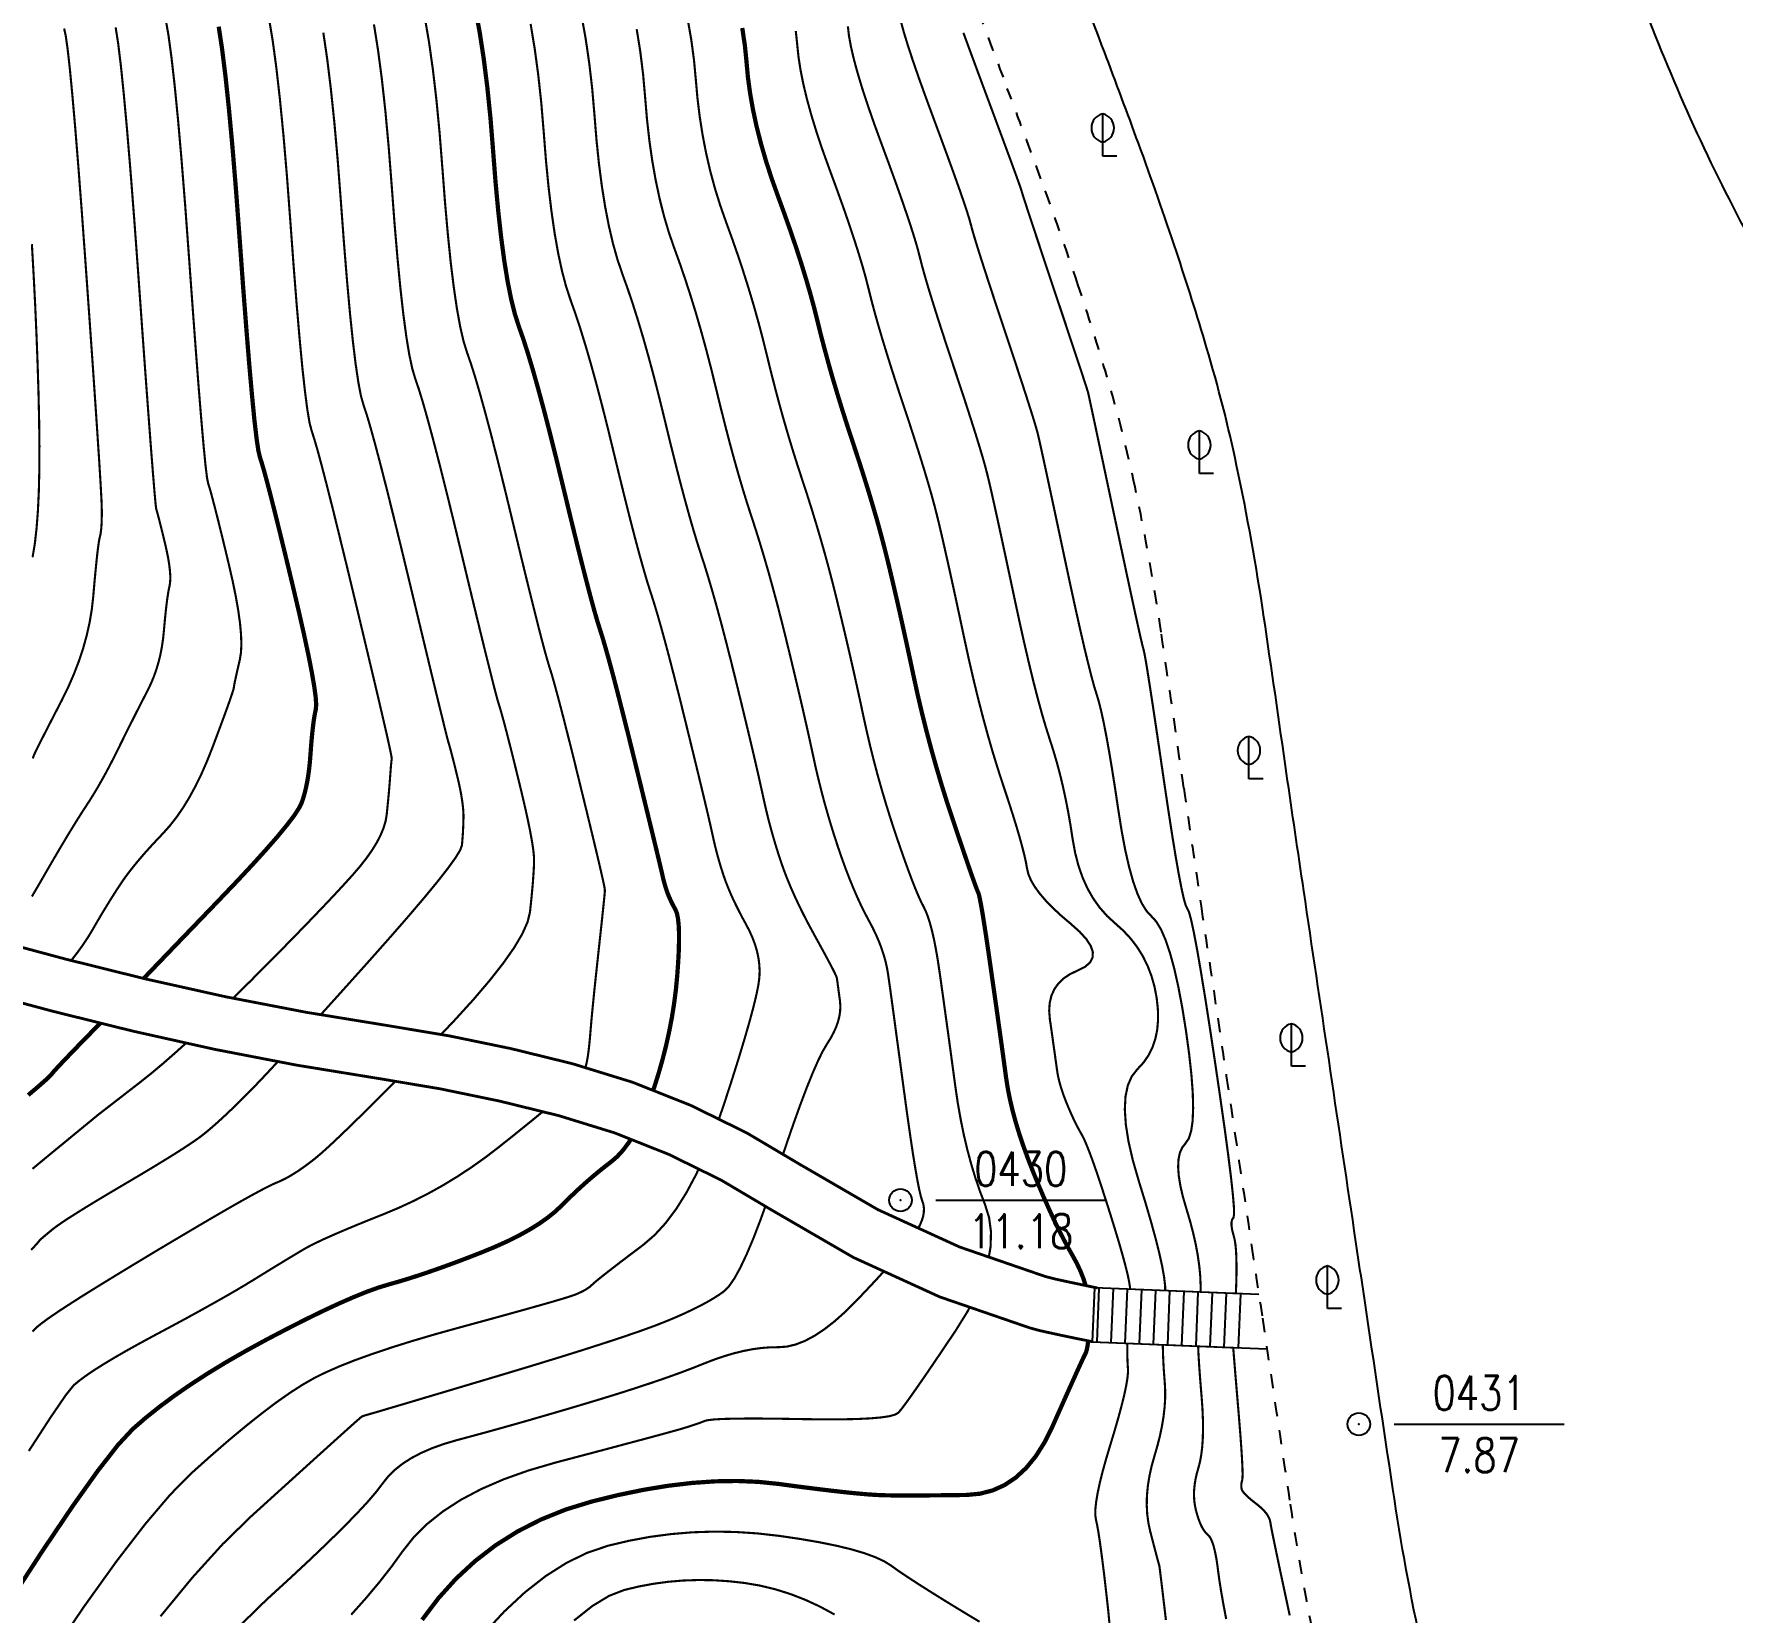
# Model space of a CAD drawing. Extents: x 1059 to 1761, y 608 to 1213.
# Drawn here: x 1291.8 to 1351.8, y 794 to 849.8 of the extents above; entities that cross this region are included whole.
import ezdxf
from ezdxf.enums import TextEntityAlignment as Align

# ---------------------------------------------------------------- set-up
doc = ezdxf.new("R2010")
doc.units = 0
doc.header["$LTSCALE"] = 0.5
doc.header["$PDSIZE"] = 0.2
doc.linetypes.add('X6', pattern=[2, 1, -1])
doc.layers.get('0').update_dxf_attribs({"linetype": 'CONTINUOUS'})
doc.layers.add('ASSIST', color=7, linetype='CONTINUOUS', plot=False)
for name, color, linetype in [('DGX', 2, 'CONTINUOUS'), ('DLSS', 4, 'CONTINUOUS'), ('JMD', 6, 'CONTINUOUS'), ('KZD', 1, 'CONTINUOUS'), ('SXSS', 5, 'CONTINUOUS'), ('ZBTZ', 3, 'CONTINUOUS')]:
    doc.layers.add(name, color=color, linetype=linetype)
doc.styles.add('HZ', font='rs.shx', dxfattribs={"width": 0.8, "bigfont": 'hztxt.shx'})

# ---------------------------------------------------------------- blocks, each defined once
blk = doc.blocks.new('gc143')
for p, q in [((0, 0), (0, 3)), ((1, 0), (0, 0))]:
    blk.add_line(p, q)
for centre, start, end in [((0.225, 2), 102.68038, 257.31962), ((-0.225, 2), 282.68038, 77.31962)]:
    blk.add_arc(centre, 1.025, start, end)
blk = doc.blocks.new('gc117')
blk.add_circle((0, 0), 0.8)
blk.add_point((0, 0))

msp = doc.modelspace()

# ---------------------------------------------------------------- linework, layer by layer
at = {"layer": 'ASSIST', "linetype": 'Continuous', "flags": 128}
msp.add_lwpolyline([(1329.226, 803.58), (1334.392, 803.368), (1334.47, 805.27), (1329.304, 805.481)], close=True, dxfattribs=at)
at = {"layer": 'DGX', "color": 3, "linetype": 'Continuous', "const_width": 0.15}
for points in [[(1307.427, 850.676), (1307.587, 849.81), (1307.73, 848.875), (1307.856, 847.874), (1307.965, 846.804), (1308.057, 845.667), (1308.144, 844.545), (1308.239, 843.52), (1308.342, 842.594), (1308.452, 841.765), (1308.57, 841.034), (1308.696, 840.401), (1308.83, 839.866), (1308.971, 839.428), (1309.122, 839), (1309.285, 838.494), (1309.461, 837.908), (1309.649, 837.244), (1309.85, 836.501), (1310.063, 835.679), (1310.289, 834.778), (1310.527, 833.799), (1310.761, 832.828), (1310.975, 831.953), (1311.169, 831.174), (1311.343, 830.492), (1311.497, 829.905), (1311.63, 829.415), (1311.744, 829.02), (1311.838, 828.722), (1311.93, 828.43), (1312.04, 828.054), (1312.168, 827.596), (1312.314, 827.054), (1312.477, 826.428), (1312.657, 825.719), (1312.856, 824.927), (1313.072, 824.051), (1313.284, 823.187), (1313.469, 822.428), (1313.629, 821.774), (1313.762, 821.226), (1313.869, 820.783), (1313.95, 820.445), (1314.005, 820.213), (1314.034, 820.087), (1314.05, 820.013), (1314.067, 819.94), (1314.086, 819.867), (1314.105, 819.794), (1314.125, 819.721), (1314.147, 819.649), (1314.169, 819.577), (1314.193, 819.506), (1314.219, 819.432), (1314.248, 819.356), (1314.281, 819.277), (1314.319, 819.194), (1314.359, 819.108), (1314.404, 819.019), (1314.452, 818.927), (1314.504, 818.832), (1314.552, 818.71), (1314.588, 818.541), (1314.613, 818.323), (1314.627, 818.056), (1314.628, 817.741), (1314.619, 817.378), (1314.597, 816.966), (1314.564, 816.506), (1314.518, 816.02), (1314.456, 815.534), (1314.378, 815.045), (1314.285, 814.555), (1314.176, 814.063), (1314.052, 813.57), (1313.912, 813.075), (1313.757, 812.579), (1313.719, 812.472)], [(1298.365, 850.022), (1298.484, 849.235), (1298.605, 848.264), (1298.727, 847.11), (1298.851, 845.773), (1298.976, 844.252), (1299.103, 842.549), (1299.226, 840.857), (1299.34, 839.372), (1299.444, 838.095), (1299.539, 837.025), (1299.623, 836.162), (1299.699, 835.506), (1299.764, 835.057), (1299.821, 834.816), (1299.883, 834.626), (1299.969, 834.329), (1300.078, 833.928), (1300.21, 833.42), (1300.365, 832.807), (1300.543, 832.088), (1300.744, 831.263), (1300.968, 830.333), (1301.187, 829.404), (1301.373, 828.582), (1301.526, 827.869), (1301.646, 827.263), (1301.733, 826.765), (1301.788, 826.375), (1301.809, 826.093), (1301.797, 825.918), (1301.769, 825.788), (1301.742, 825.639), (1301.717, 825.471), (1301.693, 825.283), (1301.67, 825.077), (1301.649, 824.851), (1301.628, 824.606), (1301.609, 824.343), (1301.588, 824.076), (1301.562, 823.824), (1301.53, 823.585), (1301.493, 823.36), (1301.45, 823.149), (1301.402, 822.951), (1301.349, 822.768), (1301.29, 822.598), (1301.191, 822.403), (1301.018, 822.142), (1300.769, 821.816), (1300.446, 821.424), (1300.047, 820.967), (1299.574, 820.444), (1299.026, 819.856), (1298.403, 819.203), (1297.784, 818.559), (1297.247, 818.002), (1296.792, 817.529), (1296.42, 817.142), (1296.13, 816.84), (1295.922, 816.624), (1295.797, 816.493), (1295.754, 816.447), (1295.752, 816.444), (1295.75, 816.441), (1295.748, 816.438), (1295.746, 816.435), (1295.744, 816.432), (1295.742, 816.428), (1295.74, 816.424), (1295.737, 816.421), (1295.722, 816.405)], [(1316.862, 849.974), (1316.954, 849.355), (1317.011, 848.785), (1317.062, 848.232), (1317.139, 847.668), (1317.24, 847.093), (1317.366, 846.505), (1317.518, 845.907), (1317.694, 845.296), (1317.895, 844.674), (1318.121, 844.041), (1318.351, 843.411), (1318.566, 842.803), (1318.766, 842.215), (1318.95, 841.647), (1319.118, 841.1), (1319.271, 840.573), (1319.409, 840.066), (1319.53, 839.58), (1319.649, 839.098), (1319.779, 838.602), (1319.918, 838.093), (1320.067, 837.57), (1320.227, 837.034), (1320.396, 836.485), (1320.576, 835.922), (1320.766, 835.345), (1320.955, 834.772), (1321.133, 834.217), (1321.3, 833.683), (1321.455, 833.167), (1321.6, 832.671), (1321.733, 832.195), (1321.854, 831.737), (1321.965, 831.3), (1322.072, 830.858), (1322.182, 830.391), (1322.297, 829.898), (1322.415, 829.38), (1322.536, 828.835), (1322.662, 828.264), (1322.791, 827.668), (1322.923, 827.046), (1323.062, 826.412), (1323.211, 825.781), (1323.368, 825.152), (1323.534, 824.526), (1323.709, 823.902), (1323.893, 823.281), (1324.086, 822.663), (1324.289, 822.047), (1324.484, 821.469), (1324.656, 820.963), (1324.804, 820.529), (1324.929, 820.167), (1325.032, 819.877), (1325.11, 819.659), (1325.166, 819.514), (1325.198, 819.441), (1325.223, 819.367), (1325.256, 819.221), (1325.298, 819.003), (1325.349, 818.712), (1325.407, 818.348), (1325.474, 817.913), (1325.55, 817.404), (1325.634, 816.824), (1325.72, 816.223), (1325.801, 815.653), (1325.877, 815.116), (1325.948, 814.61), (1326.014, 814.137), (1326.075, 813.695), (1326.131, 813.285), (1326.182, 812.906), (1326.24, 812.537), (1326.315, 812.155), (1326.407, 811.76), (1326.517, 811.352), (1326.645, 810.93), (1326.79, 810.496), (1326.953, 810.048), (1327.133, 809.587), (1327.321, 809.132), (1327.504, 808.701), (1327.685, 808.294), (1327.861, 807.912), (1328.034, 807.554), (1328.203, 807.22), (1328.369, 806.91), (1328.53, 806.624), (1328.68, 806.351), (1328.808, 806.078), (1328.916, 805.805), (1328.992, 805.563)], [(1294.18, 814.827), (1294.135, 814.781), (1293.76, 814.398), (1293.432, 814.062), (1293.152, 813.772), (1292.919, 813.53), (1292.734, 813.334), (1292.596, 813.185), (1292.505, 813.083), (1292.462, 813.028), (1292.422, 812.981), (1292.344, 812.903), (1292.225, 812.796), (1292.068, 812.657), (1291.871, 812.488), (1291.634, 812.289)], [(1312.934, 810.742), (1312.852, 810.612), (1312.65, 810.342), (1312.441, 810.115), (1312.225, 809.929), (1312.005, 809.76), (1311.786, 809.584), (1311.567, 809.402), (1311.349, 809.213), (1311.131, 809.017), (1310.914, 808.814), (1310.697, 808.604), (1310.481, 808.388), (1310.248, 808.17), (1309.98, 807.955), (1309.679, 807.743), (1309.343, 807.535), (1308.973, 807.33), (1308.568, 807.128), (1308.13, 806.93), (1307.657, 806.735), (1307.177, 806.548), (1306.717, 806.374), (1306.277, 806.213), (1305.856, 806.065), (1305.455, 805.93), (1305.074, 805.807), (1304.713, 805.698), (1304.371, 805.601), (1304.013, 805.492), (1303.603, 805.345), (1303.141, 805.158), (1302.627, 804.934), (1302.06, 804.67), (1301.442, 804.369), (1300.771, 804.028), (1300.048, 803.65), (1299.319, 803.252), (1298.63, 802.856), (1297.98, 802.46), (1297.37, 802.065), (1296.8, 801.671), (1296.27, 801.278), (1295.779, 800.886), (1295.328, 800.494), (1294.805, 799.931), (1294.098, 799.025), (1293.207, 797.774), (1292.132, 796.18), (1290.873, 794.242)], [(1329.083, 803.608), (1329.08, 803.581), (1329.06, 803.434), (1329.038, 803.315), (1329.013, 803.223), (1328.986, 803.158), (1328.943, 803.074), (1328.871, 802.921), (1328.769, 802.7), (1328.638, 802.412), (1328.477, 802.055), (1328.286, 801.63), (1328.066, 801.137), (1327.817, 800.577), (1327.538, 800.019), (1327.231, 799.534), (1326.895, 799.123), (1326.53, 798.785), (1326.136, 798.52), (1325.714, 798.329), (1325.263, 798.212), (1324.783, 798.167), (1324.305, 798.161), (1323.859, 798.155), (1323.446, 798.152), (1323.066, 798.15), (1322.718, 798.149), (1322.403, 798.15), (1322.12, 798.152), (1321.871, 798.156), (1321.608, 798.167), (1321.287, 798.188), (1320.908, 798.222), (1320.47, 798.266), (1319.975, 798.322), (1319.421, 798.389), (1318.809, 798.467), (1318.139, 798.557), (1317.425, 798.63), (1316.678, 798.661), (1315.901, 798.648), (1315.093, 798.592), (1314.253, 798.493), (1313.382, 798.35), (1312.479, 798.164), (1311.546, 797.935), (1310.621, 797.651), (1309.747, 797.298), (1308.923, 796.878), (1308.148, 796.39), (1307.424, 795.833), (1306.749, 795.209), (1306.125, 794.517), (1305.55, 793.757)]]:
    msp.add_lwpolyline(points, dxfattribs=at)
at = {"layer": 'DGX', "linetype": 'Continuous', "const_width": 0.075}
for points in [[(1296.486, 850.311), (1296.588, 849.732), (1296.695, 848.947), (1296.808, 847.955), (1296.926, 846.757), (1297.049, 845.353), (1297.178, 843.742), (1297.312, 841.925), (1297.443, 840.119), (1297.56, 838.543), (1297.664, 837.195), (1297.756, 836.077), (1297.834, 835.187), (1297.899, 834.527), (1297.951, 834.096), (1297.991, 833.894), (1298.03, 833.773), (1298.085, 833.584), (1298.154, 833.329), (1298.238, 833.006), (1298.337, 832.617), (1298.45, 832.16), (1298.578, 831.636), (1298.72, 831.044), (1298.857, 830.445), (1298.969, 829.896), (1299.056, 829.399), (1299.118, 828.952), (1299.154, 828.556), (1299.166, 828.211), (1299.152, 827.917), (1299.113, 827.674), (1299.065, 827.468), (1299.023, 827.285), (1298.987, 827.125), (1298.957, 826.988), (1298.933, 826.875), (1298.916, 826.785), (1298.904, 826.718), (1298.899, 826.674), (1298.885, 826.612), (1298.848, 826.493), (1298.788, 826.315), (1298.705, 826.079), (1298.599, 825.785), (1298.469, 825.433), (1298.316, 825.022), (1298.141, 824.554), (1297.949, 824.071), (1297.75, 823.618), (1297.543, 823.195), (1297.329, 822.802), (1297.107, 822.438), (1296.877, 822.105), (1296.639, 821.801), (1296.394, 821.527), (1296.153, 821.273), (1295.928, 821.03), (1295.719, 820.796), (1295.527, 820.572), (1295.351, 820.358), (1295.191, 820.154), (1295.047, 819.96), (1294.92, 819.776), (1294.799, 819.593), (1294.676, 819.402), (1294.551, 819.204), (1294.423, 818.997), (1294.292, 818.783), (1294.16, 818.561), (1294.024, 818.33), (1293.887, 818.092), (1293.738, 817.847), (1293.569, 817.593), (1293.38, 817.332), (1293.172, 817.063), (1293.153, 817.041)], [(1300.142, 850.313), (1300.273, 849.523), (1300.401, 848.573), (1300.527, 847.463), (1300.652, 846.193), (1300.774, 844.763), (1300.894, 843.172), (1301.01, 841.594), (1301.12, 840.202), (1301.224, 838.995), (1301.321, 837.973), (1301.413, 837.136), (1301.498, 836.485), (1301.577, 836.019), (1301.651, 835.739), (1301.736, 835.479), (1301.854, 835.075), (1302.002, 834.526), (1302.182, 833.834), (1302.394, 832.997), (1302.636, 832.016), (1302.911, 830.891), (1303.216, 829.621), (1303.517, 828.362), (1303.777, 827.268), (1303.997, 826.339), (1304.175, 825.574), (1304.313, 824.974), (1304.409, 824.539), (1304.465, 824.268), (1304.48, 824.162), (1304.474, 824.133), (1304.468, 824.09), (1304.462, 824.036), (1304.455, 823.968), (1304.448, 823.888), (1304.441, 823.795), (1304.433, 823.69), (1304.424, 823.572), (1304.415, 823.442), (1304.404, 823.299), (1304.391, 823.144), (1304.377, 822.978), (1304.36, 822.799), (1304.342, 822.607), (1304.322, 822.404), (1304.3, 822.189), (1304.261, 821.962), (1304.19, 821.723), (1304.087, 821.474), (1303.953, 821.213), (1303.786, 820.942), (1303.588, 820.659), (1303.357, 820.365), (1303.095, 820.06), (1302.795, 819.73), (1302.454, 819.361), (1302.07, 818.955), (1301.644, 818.51), (1301.175, 818.026), (1300.665, 817.504), (1300.112, 816.944), (1299.517, 816.346), (1298.917, 815.749), (1298.873, 815.706)], [(1303.85, 850.1), (1303.994, 849.191), (1304.129, 848.169), (1304.254, 847.033), (1304.369, 845.783), (1304.476, 844.419), (1304.577, 843.069), (1304.68, 841.861), (1304.783, 840.794), (1304.887, 839.869), (1304.992, 839.085), (1305.097, 838.443), (1305.204, 837.942), (1305.311, 837.583), (1305.43, 837.236), (1305.573, 836.77), (1305.739, 836.186), (1305.929, 835.483), (1306.143, 834.661), (1306.38, 833.721), (1306.641, 832.663), (1306.925, 831.486), (1307.205, 830.32), (1307.453, 829.293), (1307.669, 828.407), (1307.853, 827.66), (1308.005, 827.053), (1308.124, 826.587), (1308.211, 826.26), (1308.267, 826.072), (1308.312, 825.928), (1308.369, 825.728), (1308.439, 825.474), (1308.521, 825.164), (1308.615, 824.799), (1308.721, 824.38), (1308.839, 823.905), (1308.969, 823.376), (1309.097, 822.845), (1309.208, 822.365), (1309.301, 821.937), (1309.377, 821.561), (1309.435, 821.236), (1309.477, 820.962), (1309.5, 820.741), (1309.507, 820.57), (1309.503, 820.415), (1309.495, 820.239), (1309.482, 820.043), (1309.466, 819.825), (1309.446, 819.586), (1309.422, 819.326), (1309.393, 819.045), (1309.361, 818.744), (1309.276, 818.398), (1309.092, 817.984), (1308.808, 817.502), (1308.423, 816.953), (1307.939, 816.337), (1307.355, 815.652), (1306.67, 814.9), (1306.223, 814.433)], [(1305.639, 850.388), (1305.791, 849.501), (1305.93, 848.522), (1306.055, 847.453), (1306.167, 846.294), (1306.266, 845.043), (1306.361, 843.807), (1306.46, 842.691), (1306.562, 841.694), (1306.67, 840.817), (1306.781, 840.06), (1306.897, 839.422), (1307.017, 838.904), (1307.141, 838.506), (1307.276, 838.118), (1307.429, 837.632), (1307.6, 837.047), (1307.789, 836.363), (1307.997, 835.581), (1308.222, 834.7), (1308.465, 833.721), (1308.726, 832.642), (1308.983, 831.574), (1309.214, 830.623), (1309.419, 829.791), (1309.598, 829.076), (1309.751, 828.479), (1309.877, 828.001), (1309.978, 827.64), (1310.052, 827.397), (1310.123, 827.17), (1310.213, 826.857), (1310.322, 826.458), (1310.451, 825.972), (1310.598, 825.401), (1310.764, 824.743), (1310.95, 823.999), (1311.154, 823.168), (1311.355, 822.347), (1311.529, 821.631), (1311.676, 821.019), (1311.796, 820.511), (1311.889, 820.109), (1311.956, 819.81), (1311.996, 819.617), (1312.008, 819.528), (1312.005, 819.462), (1311.994, 819.339), (1311.976, 819.159), (1311.952, 818.921), (1311.921, 818.627), (1311.884, 818.274), (1311.839, 817.865), (1311.788, 817.398), (1311.736, 816.919), (1311.688, 816.473), (1311.644, 816.06), (1311.606, 815.681), (1311.571, 815.335), (1311.542, 815.022), (1311.517, 814.742), (1311.496, 814.496), (1311.477, 814.275), (1311.458, 814.074), (1311.437, 813.892), (1311.416, 813.729), (1311.393, 813.585), (1311.37, 813.46), (1311.346, 813.354), (1311.322, 813.271)], [(1309.384, 850.119), (1309.531, 849.228), (1309.657, 848.294), (1309.763, 847.314), (1309.848, 846.29), (1309.928, 845.282), (1310.019, 844.35), (1310.122, 843.493), (1310.235, 842.713), (1310.36, 842.009), (1310.496, 841.38), (1310.643, 840.827), (1310.801, 840.351), (1310.968, 839.883), (1311.141, 839.356), (1311.322, 838.769), (1311.51, 838.124), (1311.704, 837.421), (1311.905, 836.658), (1312.113, 835.836), (1312.327, 834.955), (1312.539, 834.082), (1312.736, 833.283), (1312.919, 832.558), (1313.088, 831.907), (1313.243, 831.331), (1313.384, 830.829), (1313.51, 830.4), (1313.623, 830.046), (1313.735, 829.698), (1313.859, 829.287), (1313.994, 828.813), (1314.142, 828.276), (1314.301, 827.677), (1314.472, 827.014), (1314.656, 826.289), (1314.85, 825.501), (1315.041, 824.721), (1315.212, 824.02), (1315.362, 823.399), (1315.493, 822.856), (1315.603, 822.393), (1315.693, 822.009), (1315.762, 821.704), (1315.812, 821.479), (1315.853, 821.293), (1315.896, 821.108), (1315.942, 820.924), (1315.991, 820.74), (1316.042, 820.557), (1316.096, 820.375), (1316.153, 820.194), (1316.212, 820.014), (1316.277, 819.83), (1316.352, 819.638), (1316.436, 819.437), (1316.529, 819.229), (1316.632, 819.013), (1316.744, 818.789), (1316.865, 818.556), (1316.996, 818.316), (1317.122, 818.073), (1317.229, 817.832), (1317.317, 817.595), (1317.385, 817.36), (1317.434, 817.128), (1317.464, 816.899), (1317.475, 816.672), (1317.467, 816.448), (1317.432, 816.183), (1317.361, 815.83), (1317.255, 815.391), (1317.113, 814.864), (1316.936, 814.251), (1316.724, 813.551), (1316.476, 812.764), (1316.192, 811.891), (1316.041, 811.459)], [(1311.18, 850.428), (1311.332, 849.581), (1311.458, 848.714), (1311.561, 847.825), (1311.639, 846.914), (1311.712, 846.02), (1311.799, 845.179), (1311.901, 844.393), (1312.018, 843.661), (1312.149, 842.983), (1312.295, 842.359), (1312.456, 841.789), (1312.631, 841.273), (1312.814, 840.765), (1312.998, 840.217), (1313.183, 839.631), (1313.37, 839.005), (1313.557, 838.34), (1313.747, 837.636), (1313.937, 836.893), (1314.128, 836.111), (1314.316, 835.336), (1314.496, 834.613), (1314.668, 833.942), (1314.833, 833.323), (1314.989, 832.757), (1315.137, 832.243), (1315.277, 831.781), (1315.409, 831.371), (1315.54, 830.966), (1315.677, 830.52), (1315.821, 830.03), (1315.97, 829.499), (1316.126, 828.925), (1316.287, 828.309), (1316.455, 827.651), (1316.629, 826.951), (1316.799, 826.255), (1316.954, 825.613), (1317.096, 825.024), (1317.223, 824.487), (1317.336, 824.004), (1317.435, 823.573), (1317.519, 823.195), (1317.59, 822.87), (1317.655, 822.573), (1317.725, 822.276), (1317.798, 821.981), (1317.876, 821.687), (1317.959, 821.394), (1318.045, 821.102), (1318.136, 820.811), (1318.231, 820.522), (1318.334, 820.23), (1318.45, 819.929), (1318.578, 819.62), (1318.718, 819.303), (1318.871, 818.978), (1319.036, 818.644), (1319.214, 818.303), (1319.403, 817.954), (1319.587, 817.62), (1319.747, 817.327), (1319.883, 817.075), (1319.995, 816.863), (1320.084, 816.692), (1320.148, 816.561), (1320.188, 816.47), (1320.204, 816.42), (1320.21, 816.382), (1320.217, 816.325), (1320.228, 816.251), (1320.24, 816.158), (1320.255, 816.048), (1320.272, 815.92), (1320.292, 815.774), (1320.314, 815.61), (1320.327, 815.435), (1320.32, 815.256), (1320.293, 815.072), (1320.246, 814.885), (1320.179, 814.694), (1320.092, 814.499), (1319.985, 814.3), (1319.858, 814.097), (1319.71, 813.846), (1319.541, 813.505), (1319.352, 813.074), (1319.141, 812.553), (1318.91, 811.941), (1318.658, 811.239), (1318.385, 810.447), (1318.307, 810.214)], [(1314.933, 850.287), (1315.061, 849.554), (1315.156, 848.845), (1315.22, 848.161), (1315.279, 847.495), (1315.359, 846.839), (1315.461, 846.193), (1315.584, 845.557), (1315.728, 844.932), (1315.894, 844.317), (1316.082, 843.712), (1316.291, 843.118), (1316.505, 842.529), (1316.71, 841.941), (1316.905, 841.353), (1317.09, 840.766), (1317.265, 840.18), (1317.43, 839.594), (1317.585, 839.009), (1317.73, 838.424), (1317.872, 837.844), (1318.018, 837.272), (1318.168, 836.709), (1318.322, 836.155), (1318.481, 835.608), (1318.643, 835.071), (1318.81, 834.541), (1318.98, 834.02), (1319.15, 833.503), (1319.314, 832.985), (1319.473, 832.465), (1319.627, 831.945), (1319.775, 831.423), (1319.918, 830.9), (1320.055, 830.375), (1320.186, 829.85), (1320.314, 829.324), (1320.44, 828.799), (1320.563, 828.274), (1320.684, 827.749), (1320.803, 827.225), (1320.919, 826.701), (1321.034, 826.177), (1321.145, 825.654), (1321.26, 825.132), (1321.382, 824.612), (1321.511, 824.095), (1321.648, 823.579), (1321.792, 823.066), (1321.944, 822.555), (1322.103, 822.046), (1322.269, 821.539), (1322.434, 821.056), (1322.587, 820.618), (1322.729, 820.226), (1322.859, 819.879), (1322.978, 819.577), (1323.086, 819.321), (1323.182, 819.11), (1323.267, 818.945), (1323.344, 818.785), (1323.42, 818.59), (1323.493, 818.36), (1323.564, 818.096), (1323.633, 817.796), (1323.699, 817.462), (1323.763, 817.093), (1323.824, 816.689), (1323.886, 816.257), (1323.95, 815.803), (1324.016, 815.327), (1324.085, 814.829), (1324.157, 814.309), (1324.231, 813.767), (1324.307, 813.204), (1324.386, 812.618), (1324.472, 812.031), (1324.572, 811.461), (1324.684, 810.91), (1324.809, 810.377), (1324.947, 809.861), (1325.098, 809.364), (1325.262, 808.885), (1325.438, 808.424), (1325.582, 807.959), (1325.648, 807.468), (1325.637, 806.952), (1325.568, 806.534)], [(1322.478, 850.157), (1322.579, 849.792), (1322.715, 849.35), (1322.886, 848.83), (1323.092, 848.233), (1323.334, 847.559), (1323.611, 846.808), (1323.889, 846.058), (1324.135, 845.388), (1324.349, 844.798), (1324.53, 844.289), (1324.679, 843.859), (1324.796, 843.509), (1324.881, 843.239), (1324.933, 843.05), (1324.983, 842.86), (1325.061, 842.592), (1325.167, 842.244), (1325.302, 841.817), (1325.465, 841.312), (1325.656, 840.727), (1325.875, 840.062), (1326.122, 839.319), (1326.37, 838.577), (1326.589, 837.915), (1326.779, 837.335), (1326.94, 836.836), (1327.073, 836.417), (1327.178, 836.08), (1327.254, 835.824), (1327.301, 835.648), (1327.345, 835.461), (1327.41, 835.17), (1327.497, 834.773), (1327.606, 834.272), (1327.736, 833.666), (1327.888, 832.956), (1328.062, 832.141), (1328.257, 831.221), (1328.455, 830.296), (1328.636, 829.464), (1328.801, 828.726), (1328.95, 828.081), (1329.083, 827.53), (1329.199, 827.073), (1329.298, 826.709), (1329.382, 826.439), (1329.46, 826.179), (1329.542, 825.849), (1329.63, 825.447), (1329.723, 824.973), (1329.821, 824.428), (1329.924, 823.812), (1330.033, 823.125), (1330.146, 822.366), (1330.266, 821.611), (1330.393, 820.939), (1330.528, 820.347), (1330.67, 819.836), (1330.82, 819.407), (1330.977, 819.059), (1331.143, 818.792), (1331.315, 818.607), (1331.489, 818.417), (1331.657, 818.137), (1331.818, 817.766), (1331.974, 817.305), (1332.124, 816.754), (1332.268, 816.112), (1332.406, 815.38), (1332.538, 814.558), (1332.65, 813.737), (1332.73, 813.008), (1332.777, 812.372), (1332.791, 811.829), (1332.773, 811.378), (1332.721, 811.02), (1332.637, 810.755), (1332.52, 810.582), (1332.404, 810.435), (1332.322, 810.248), (1332.274, 810.021), (1332.261, 809.753), (1332.282, 809.446), (1332.337, 809.098), (1332.426, 808.71), (1332.55, 808.282), (1332.681, 807.842), (1332.792, 807.418), (1332.884, 807.011), (1332.956, 806.621), (1333.009, 806.247), (1333.042, 805.89), (1333.056, 805.55), (1333.052, 805.328)], [(1294.724, 849.995), (1294.811, 849.442), (1294.907, 848.659), (1295.011, 847.646), (1295.125, 846.404), (1295.248, 844.933), (1295.38, 843.232), (1295.522, 841.301), (1295.659, 839.382), (1295.78, 837.713), (1295.885, 836.295), (1295.973, 835.128), (1296.045, 834.213), (1296.1, 833.548), (1296.138, 833.134), (1296.161, 832.971), (1296.178, 832.92), (1296.201, 832.839), (1296.23, 832.73), (1296.266, 832.593), (1296.308, 832.426), (1296.356, 832.232), (1296.411, 832.008), (1296.472, 831.756), (1296.53, 831.499), (1296.577, 831.263), (1296.613, 831.046), (1296.638, 830.849), (1296.652, 830.673), (1296.655, 830.516), (1296.646, 830.379), (1296.627, 830.263), (1296.601, 830.145), (1296.576, 830.003), (1296.551, 829.838), (1296.526, 829.65), (1296.502, 829.439), (1296.477, 829.205), (1296.452, 828.947), (1296.427, 828.666), (1296.397, 828.377), (1296.354, 828.096), (1296.3, 827.823), (1296.234, 827.557), (1296.156, 827.299), (1296.066, 827.049), (1295.964, 826.806), (1295.85, 826.571), (1295.729, 826.336), (1295.605, 826.093), (1295.477, 825.843), (1295.347, 825.585), (1295.213, 825.319), (1295.076, 825.045), (1294.936, 824.763), (1294.794, 824.474), (1294.65, 824.186), (1294.507, 823.91), (1294.366, 823.645), (1294.225, 823.392), (1294.087, 823.15), (1293.949, 822.919), (1293.812, 822.7), (1293.677, 822.492), (1293.534, 822.273), (1293.373, 822.019), (1293.194, 821.73), (1292.997, 821.407), (1292.783, 821.048), (1292.552, 820.655), (1292.303, 820.227), (1292.036, 819.764), (1291.765, 819.301)], [(1292.904, 849.954), (1292.962, 849.694), (1293.03, 849.209), (1293.109, 848.501), (1293.198, 847.569), (1293.299, 846.414), (1293.41, 845.034), (1293.532, 843.432), (1293.665, 841.605), (1293.795, 839.776), (1293.908, 838.165), (1294.004, 836.771), (1294.083, 835.595), (1294.146, 834.637), (1294.191, 833.897), (1294.22, 833.375), (1294.233, 833.071), (1294.235, 832.883), (1294.234, 832.71), (1294.231, 832.554), (1294.224, 832.412), (1294.214, 832.286), (1294.201, 832.176), (1294.186, 832.081), (1294.167, 832.001), (1294.145, 831.906), (1294.122, 831.762), (1294.096, 831.571), (1294.068, 831.332), (1294.038, 831.045), (1294.005, 830.711), (1293.97, 830.329), (1293.933, 829.899), (1293.882, 829.444), (1293.806, 828.988), (1293.704, 828.53), (1293.577, 828.071), (1293.424, 827.61), (1293.246, 827.148), (1293.043, 826.683), (1292.814, 826.218), (1292.587, 825.779), (1292.39, 825.396), (1292.222, 825.068), (1292.083, 824.795), (1291.974, 824.578), (1291.894, 824.416), (1291.844, 824.309), (1291.823, 824.257), (1291.816, 824.235), (1291.81, 824.214), (1291.804, 824.195), (1291.797, 824.177)], [(1302.061, 849.811), (1302.198, 848.882), (1302.328, 847.816), (1302.453, 846.613), (1302.572, 845.273), (1302.685, 843.796), (1302.794, 842.332), (1302.9, 841.031), (1303.003, 839.894), (1303.104, 838.921), (1303.202, 838.111), (1303.298, 837.464), (1303.39, 836.981), (1303.481, 836.661), (1303.584, 836.354), (1303.716, 835.908), (1303.878, 835.324), (1304.069, 834.602), (1304.289, 833.742), (1304.538, 832.743), (1304.817, 831.605), (1305.125, 830.33), (1305.428, 829.066), (1305.693, 827.963), (1305.919, 827.023), (1306.108, 826.244), (1306.259, 825.628), (1306.371, 825.173), (1306.445, 824.879), (1306.481, 824.748), (1306.501, 824.685), (1306.525, 824.599), (1306.555, 824.489), (1306.591, 824.355), (1306.631, 824.198), (1306.677, 824.017), (1306.728, 823.812), (1306.784, 823.583), (1306.84, 823.35), (1306.887, 823.13), (1306.927, 822.924), (1306.959, 822.731), (1306.984, 822.552), (1307.001, 822.387), (1307.011, 822.236), (1307.013, 822.098), (1307.01, 821.969), (1307.006, 821.84), (1307.001, 821.713), (1306.995, 821.588), (1306.987, 821.465), (1306.978, 821.342), (1306.968, 821.222), (1306.956, 821.103), (1306.894, 820.935), (1306.73, 820.668), (1306.465, 820.3), (1306.1, 819.833), (1305.633, 819.267), (1305.066, 818.601), (1304.397, 817.835), (1303.628, 816.969), (1302.844, 816.096), (1302.131, 815.305), (1301.966, 815.123)], [(1313.132, 849.934), (1313.26, 849.134), (1313.359, 848.335), (1313.429, 847.538), (1313.495, 846.757), (1313.579, 846.009), (1313.681, 845.293), (1313.801, 844.609), (1313.939, 843.958), (1314.095, 843.338), (1314.269, 842.751), (1314.461, 842.196), (1314.66, 841.647), (1314.854, 841.079), (1315.044, 840.492), (1315.23, 839.886), (1315.411, 839.26), (1315.588, 838.615), (1315.761, 837.951), (1315.929, 837.268), (1316.094, 836.59), (1316.257, 835.943), (1316.418, 835.325), (1316.577, 834.739), (1316.735, 834.182), (1316.89, 833.657), (1317.043, 833.161), (1317.195, 832.696), (1317.345, 832.235), (1317.496, 831.752), (1317.647, 831.248), (1317.799, 830.722), (1317.95, 830.174), (1318.103, 829.605), (1318.255, 829.013), (1318.408, 828.4), (1318.557, 827.79), (1318.697, 827.206), (1318.829, 826.649), (1318.954, 826.118), (1319.069, 825.614), (1319.177, 825.137), (1319.276, 824.686), (1319.368, 824.262), (1319.457, 823.852), (1319.553, 823.444), (1319.655, 823.038), (1319.762, 822.633), (1319.876, 822.23), (1319.995, 821.828), (1320.119, 821.429), (1320.25, 821.031), (1320.384, 820.643), (1320.518, 820.273), (1320.653, 819.923), (1320.789, 819.591), (1320.925, 819.277), (1321.061, 818.983), (1321.198, 818.707), (1321.335, 818.449), (1321.466, 818.203), (1321.584, 817.959), (1321.688, 817.718), (1321.78, 817.479), (1321.858, 817.244), (1321.923, 817.011), (1321.975, 816.782), (1322.014, 816.555), (1322.051, 816.292), (1322.099, 815.953), (1322.156, 815.538), (1322.223, 815.048), (1322.299, 814.482), (1322.386, 813.84), (1322.483, 813.123), (1322.59, 812.33), (1322.697, 811.544), (1322.797, 810.847), (1322.888, 810.24), (1322.972, 809.721), (1323.047, 809.292), (1323.115, 808.952), (1323.174, 808.701), (1323.225, 808.539), (1323.263, 808.418), (1323.28, 808.291), (1323.277, 808.157), (1323.254, 808.017), (1323.21, 807.87), (1323.147, 807.716), (1323.064, 807.557)], [(1318.752, 849.866), (1318.802, 849.408), (1318.846, 848.97), (1318.919, 848.498), (1319.02, 847.992), (1319.149, 847.453), (1319.307, 846.881), (1319.493, 846.275), (1319.708, 845.636), (1319.951, 844.963), (1320.197, 844.294), (1320.423, 843.665), (1320.627, 843.076), (1320.81, 842.527), (1320.972, 842.019), (1321.113, 841.551), (1321.233, 841.124), (1321.331, 840.737), (1321.427, 840.352), (1321.539, 839.932), (1321.668, 839.477), (1321.812, 838.986), (1321.973, 838.46), (1322.149, 837.899), (1322.342, 837.302), (1322.551, 836.67), (1322.76, 836.04), (1322.951, 835.45), (1323.126, 834.9), (1323.284, 834.39), (1323.424, 833.92), (1323.548, 833.49), (1323.654, 833.1), (1323.744, 832.749), (1323.83, 832.393), (1323.925, 831.984), (1324.03, 831.523), (1324.145, 831.01), (1324.27, 830.445), (1324.404, 829.828), (1324.548, 829.159), (1324.701, 828.438), (1324.861, 827.703), (1325.025, 826.992), (1325.191, 826.307), (1325.361, 825.647), (1325.534, 825.012), (1325.71, 824.401), (1325.89, 823.816), (1326.072, 823.255), (1326.247, 822.73), (1326.402, 822.248), (1326.538, 821.811), (1326.654, 821.417), (1326.75, 821.068), (1326.827, 820.764), (1326.885, 820.503), (1326.923, 820.287), (1326.972, 820.087), (1327.062, 819.874), (1327.193, 819.649), (1327.366, 819.412), (1327.579, 819.161), (1327.834, 818.899), (1328.13, 818.624), (1328.467, 818.337), (1328.784, 818.054), (1329.02, 817.793), (1329.174, 817.555), (1329.247, 817.339), (1329.238, 817.144), (1329.148, 816.972), (1328.976, 816.822), (1328.724, 816.694), (1328.451, 816.565), (1328.221, 816.411), (1328.033, 816.232), (1327.888, 816.029), (1327.785, 815.801), (1327.724, 815.548), (1327.705, 815.27), (1327.729, 814.967), (1327.773, 814.664), (1327.813, 814.384), (1327.849, 814.127), (1327.882, 813.894), (1327.911, 813.684), (1327.937, 813.497), (1327.96, 813.334), (1327.979, 813.194), (1327.999, 813.064), (1328.025, 812.928), (1328.058, 812.788), (1328.097, 812.644), (1328.142, 812.495), (1328.194, 812.341), (1328.251, 812.182), (1328.315, 812.019), (1328.382, 811.857), (1328.45, 811.701), (1328.517, 811.55), (1328.584, 811.406), (1328.652, 811.268), (1328.72, 811.136), (1328.788, 811.011), (1328.856, 810.891), (1328.932, 810.745), (1329.021, 810.542), (1329.125, 810.281), (1329.243, 809.963), (1329.375, 809.586), (1329.521, 809.152), (1329.681, 808.66), (1329.856, 808.111), (1330.026, 807.562), (1330.173, 807.074), (1330.296, 806.645), (1330.396, 806.276), (1330.473, 805.966), (1330.526, 805.717), (1330.556, 805.527), (1330.561, 805.43)], [(1320.593, 850.032), (1320.63, 849.707), (1320.699, 849.327), (1320.799, 848.892), (1320.932, 848.401), (1321.096, 847.855), (1321.293, 847.254), (1321.521, 846.597), (1321.781, 845.885), (1322.043, 845.176), (1322.279, 844.526), (1322.488, 843.937), (1322.67, 843.408), (1322.826, 842.939), (1322.955, 842.53), (1323.057, 842.182), (1323.132, 841.893), (1323.205, 841.606), (1323.3, 841.262), (1323.417, 840.86), (1323.557, 840.402), (1323.719, 839.886), (1323.903, 839.313), (1324.109, 838.682), (1324.337, 837.994), (1324.565, 837.308), (1324.77, 836.683), (1324.952, 836.118), (1325.112, 835.613), (1325.249, 835.169), (1325.363, 834.785), (1325.454, 834.462), (1325.522, 834.199), (1325.587, 833.927), (1325.668, 833.577), (1325.764, 833.148), (1325.876, 832.641), (1326.003, 832.056), (1326.146, 831.392), (1326.305, 830.65), (1326.479, 829.829), (1326.658, 828.999), (1326.83, 828.228), (1326.996, 827.517), (1327.155, 826.864), (1327.308, 826.271), (1327.454, 825.737), (1327.594, 825.263), (1327.727, 824.847), (1327.853, 824.455), (1327.972, 824.048), (1328.084, 823.629), (1328.189, 823.195), (1328.286, 822.748), (1328.376, 822.288), (1328.459, 821.814), (1328.534, 821.326), (1328.621, 820.847), (1328.737, 820.399), (1328.881, 819.981), (1329.055, 819.593), (1329.258, 819.236), (1329.49, 818.91), (1329.751, 818.614), (1330.041, 818.349), (1330.331, 818.089), (1330.59, 817.809), (1330.818, 817.509), (1331.016, 817.19), (1331.183, 816.851), (1331.32, 816.492), (1331.427, 816.113), (1331.503, 815.715), (1331.545, 815.318), (1331.552, 814.945), (1331.522, 814.596), (1331.455, 814.271), (1331.352, 813.969), (1331.213, 813.691), (1331.037, 813.437), (1330.825, 813.206), (1330.624, 812.953), (1330.483, 812.63), (1330.401, 812.238), (1330.377, 811.777), (1330.413, 811.246), (1330.508, 810.646), (1330.663, 809.976), (1330.876, 809.237), (1331.103, 808.499), (1331.298, 807.832), (1331.462, 807.235), (1331.594, 806.709), (1331.695, 806.253), (1331.764, 805.869), (1331.801, 805.555), (1331.805, 805.379)], [(1334.299, 805.277), (1334.311, 805.545), (1334.321, 805.912), (1334.323, 806.242), (1334.318, 806.534), (1334.306, 806.788), (1334.286, 807.005), (1334.258, 807.184), (1334.223, 807.326), (1334.189, 807.444), (1334.165, 807.55), (1334.15, 807.646), (1334.144, 807.73), (1334.148, 807.803), (1334.161, 807.866), (1334.183, 807.917), (1334.215, 807.957), (1334.237, 808.073), (1334.23, 808.349), (1334.193, 808.788), (1334.128, 809.388), (1334.033, 810.149), (1333.909, 811.072), (1333.755, 812.156), (1333.572, 813.401), (1333.384, 814.647), (1333.215, 815.732), (1333.064, 816.656), (1332.932, 817.42), (1332.818, 818.022), (1332.723, 818.464), (1332.647, 818.745), (1332.589, 818.865), (1332.534, 818.971), (1332.465, 819.209), (1332.382, 819.578), (1332.285, 820.08), (1332.174, 820.713), (1332.049, 821.478), (1331.91, 822.376), (1331.757, 823.405), (1331.606, 824.435), (1331.473, 825.336), (1331.357, 826.108), (1331.258, 826.751), (1331.177, 827.265), (1331.113, 827.649), (1331.066, 827.904), (1331.037, 828.03), (1331.003, 828.156), (1330.943, 828.409), (1330.857, 828.79), (1330.745, 829.299), (1330.607, 829.935), (1330.442, 830.7), (1330.252, 831.593), (1330.035, 832.613), (1329.819, 833.632), (1329.631, 834.52), (1329.47, 835.277), (1329.337, 835.903), (1329.231, 836.398), (1329.153, 836.762), (1329.103, 836.996), (1329.08, 837.098), (1329.053, 837.186), (1328.993, 837.375), (1328.898, 837.666), (1328.769, 838.058), (1328.605, 838.552), (1328.407, 839.148), (1328.175, 839.845), (1327.908, 840.644), (1327.641, 841.443), (1327.409, 842.141), (1327.211, 842.737), (1327.047, 843.233), (1326.917, 843.628), (1326.822, 843.922), (1326.76, 844.114), (1326.733, 844.206), (1326.705, 844.297), (1326.638, 844.488), (1326.533, 844.779), (1326.391, 845.169), (1326.21, 845.66), (1325.991, 846.25), (1325.735, 846.94), (1325.441, 847.73), (1325.147, 848.521), (1324.892, 849.212), (1324.675, 849.804)], [(1291.765, 842.34), (1291.827, 841.244), (1291.882, 840.174), (1291.928, 839.128), (1291.967, 838.107), (1291.998, 837.111), (1292.02, 836.139), (1292.032, 835.218), (1292.028, 834.372), (1292.01, 833.603), (1291.977, 832.909), (1291.929, 832.291), (1291.867, 831.749), (1291.789, 831.283)], [(1297.205, 814.12), (1296.83, 813.781), (1296.387, 813.394), (1295.975, 813.049), (1295.595, 812.746), (1295.253, 812.482), (1294.957, 812.252), (1294.706, 812.058), (1294.501, 811.899), (1294.34, 811.775), (1294.226, 811.687), (1294.157, 811.633), (1294.133, 811.615), (1294.106, 811.594), (1294.029, 811.53), (1293.901, 811.425), (1293.723, 811.279), (1293.493, 811.09), (1293.213, 810.86), (1292.882, 810.588), (1292.5, 810.275), (1292.118, 809.96), (1291.786, 809.684)], [(1300.452, 813.467), (1300.421, 813.433), (1299.994, 812.976), (1299.638, 812.602), (1299.354, 812.311), (1299.112, 812.071), (1298.883, 811.847), (1298.666, 811.64), (1298.462, 811.45), (1298.27, 811.277), (1298.092, 811.121), (1297.926, 810.982), (1297.772, 810.859), (1297.601, 810.733), (1297.382, 810.582), (1297.115, 810.406), (1296.799, 810.205), (1296.435, 809.98), (1296.024, 809.729), (1295.564, 809.454), (1295.056, 809.154), (1294.55, 808.855), (1294.097, 808.584), (1293.696, 808.341), (1293.349, 808.125), (1293.053, 807.937), (1292.811, 807.777), (1292.621, 807.644), (1292.484, 807.539), (1292.38, 807.453), (1292.29, 807.378), (1292.213, 807.314), (1292.15, 807.26), (1292.1, 807.216), (1292.065, 807.184), (1292.042, 807.161), (1292.034, 807.15), (1292.02, 807.132), (1291.985, 807.089), (1291.926, 807.023), (1291.845, 806.933), (1291.741, 806.819)], [(1304.609, 812.783), (1304.377, 812.548), (1303.743, 811.913), (1303.188, 811.365), (1302.712, 810.904), (1302.317, 810.531), (1302.002, 810.245), (1301.766, 810.046), (1301.574, 809.897), (1301.39, 809.762), (1301.214, 809.639), (1301.046, 809.528), (1300.886, 809.431), (1300.734, 809.347), (1300.59, 809.275), (1300.454, 809.216), (1300.297, 809.148), (1300.089, 809.047), (1299.832, 808.913), (1299.524, 808.747), (1299.167, 808.548), (1298.759, 808.316), (1298.302, 808.052), (1297.794, 807.755), (1297.268, 807.444), (1296.753, 807.139), (1296.249, 806.839), (1295.758, 806.544), (1295.278, 806.254), (1294.81, 805.97), (1294.354, 805.691), (1293.909, 805.417), (1293.494, 805.158), (1293.124, 804.922), (1292.799, 804.711), (1292.52, 804.524), (1292.287, 804.361), (1292.1, 804.222), (1291.958, 804.107), (1291.862, 804.016), (1291.79, 803.936)], [(1309.819, 811.709), (1309.794, 811.688), (1309.483, 811.432), (1309.124, 811.141), (1308.717, 810.814), (1308.263, 810.453), (1307.781, 810.084), (1307.291, 809.736), (1306.793, 809.409), (1306.288, 809.102), (1305.774, 808.816), (1305.253, 808.551), (1304.724, 808.306), (1304.188, 808.082), (1303.671, 807.876), (1303.202, 807.685), (1302.781, 807.509), (1302.407, 807.348), (1302.081, 807.202), (1301.803, 807.071), (1301.572, 806.955), (1301.389, 806.854), (1301.222, 806.755), (1301.039, 806.645), (1300.839, 806.525), (1300.623, 806.394), (1300.39, 806.253), (1300.142, 806.1), (1299.877, 805.937), (1299.596, 805.764), (1299.289, 805.577), (1298.948, 805.375), (1298.571, 805.158), (1298.16, 804.926), (1297.715, 804.678), (1297.234, 804.414), (1296.719, 804.136), (1296.169, 803.842), (1295.627, 803.55), (1295.135, 803.277), (1294.694, 803.023), (1294.302, 802.788), (1293.962, 802.573), (1293.672, 802.376), (1293.432, 802.198), (1293.242, 802.04), (1292.956, 801.683), (1292.428, 800.91), (1291.657, 799.721)], [(1315.328, 809.696), (1315.231, 809.484), (1314.884, 808.834), (1314.524, 808.261), (1314.151, 807.765), (1313.766, 807.345), (1313.367, 807.002), (1312.984, 806.713), (1312.645, 806.457), (1312.352, 806.232), (1312.104, 806.04), (1311.9, 805.88), (1311.742, 805.752), (1311.628, 805.657), (1311.56, 805.594), (1311.51, 805.547), (1311.453, 805.501), (1311.388, 805.456), (1311.316, 805.412), (1311.237, 805.368), (1311.151, 805.325), (1311.057, 805.282), (1310.956, 805.24), (1310.801, 805.186), (1310.545, 805.106), (1310.189, 805.001), (1309.732, 804.87), (1309.174, 804.713), (1308.516, 804.53), (1307.757, 804.322), (1306.897, 804.088), (1306.02, 803.844), (1305.209, 803.606), (1304.465, 803.373), (1303.786, 803.145), (1303.173, 802.924), (1302.627, 802.707), (1302.146, 802.496), (1301.732, 802.291), (1301.33, 802.061), (1300.89, 801.778), (1300.409, 801.441), (1299.89, 801.05), (1299.33, 800.605), (1298.731, 800.107), (1298.093, 799.554), (1297.415, 798.948), (1296.654, 798.18), (1295.769, 797.139), (1294.757, 795.827), (1293.621, 794.244), (1292.359, 792.388)], [(1317.681, 808.369), (1317.517, 807.911), (1317.257, 807.234), (1317.014, 806.659), (1316.788, 806.183), (1316.581, 805.809), (1316.391, 805.535), (1316.218, 805.361), (1316.043, 805.237), (1315.844, 805.11), (1315.622, 804.98), (1315.376, 804.848), (1315.107, 804.714), (1314.815, 804.577), (1314.5, 804.437), (1314.161, 804.295), (1313.763, 804.14), (1313.271, 803.961), (1312.683, 803.759), (1312.001, 803.534), (1311.225, 803.285), (1310.354, 803.013), (1309.387, 802.717), (1308.327, 802.398), (1307.285, 802.088), (1306.374, 801.816), (1305.596, 801.585), (1304.95, 801.392), (1304.435, 801.24), (1304.052, 801.126), (1303.802, 801.053), (1303.683, 801.019), (1303.632, 801.005), (1303.587, 800.992), (1303.546, 800.98), (1303.51, 800.968), (1303.479, 800.958), (1303.453, 800.948), (1303.431, 800.939), (1303.415, 800.932), (1303.342, 800.87), (1303.149, 800.7), (1302.838, 800.421), (1302.409, 800.035), (1301.86, 799.539), (1301.193, 798.936), (1300.406, 798.223), (1299.501, 797.403), (1298.503, 796.428), (1297.439, 795.254), (1296.308, 793.88)], [(1321.838, 806.035), (1321.631, 805.808), (1321.284, 805.437), (1320.902, 805.034), (1320.508, 804.643), (1320.129, 804.304), (1319.763, 804.019), (1319.41, 803.786), (1319.072, 803.606), (1318.746, 803.48), (1318.435, 803.406), (1318.138, 803.385), (1317.842, 803.381), (1317.536, 803.357), (1317.22, 803.313), (1316.894, 803.25), (1316.558, 803.167), (1316.211, 803.064), (1315.855, 802.942), (1315.489, 802.8), (1315.1, 802.645), (1314.674, 802.484), (1314.213, 802.318), (1313.716, 802.147), (1313.182, 801.97), (1312.613, 801.787), (1312.008, 801.599), (1311.366, 801.405), (1310.718, 801.212), (1310.092, 801.029), (1309.488, 800.854), (1308.906, 800.687), (1308.345, 800.529), (1307.807, 800.38), (1307.291, 800.24), (1306.797, 800.108), (1306.333, 799.972), (1305.908, 799.82), (1305.52, 799.652), (1305.17, 799.468), (1304.858, 799.267), (1304.585, 799.05), (1304.349, 798.816), (1304.152, 798.567), (1303.931, 798.277), (1303.628, 797.923), (1303.24, 797.506), (1302.769, 797.025), (1302.215, 796.48), (1301.577, 795.871), (1300.855, 795.199), (1300.05, 794.463), (1299.175, 793.609)], [(1324.881, 804.765), (1324.811, 804.63), (1324.41, 803.986), (1323.993, 803.365), (1323.623, 802.817), (1323.299, 802.343), (1323.021, 801.942), (1322.79, 801.614), (1322.606, 801.36), (1322.468, 801.179), (1322.376, 801.071), (1322.263, 801.005), (1322.061, 800.949), (1321.77, 800.905), (1321.389, 800.872), (1320.919, 800.849), (1320.36, 800.837), (1319.712, 800.836), (1318.975, 800.846), (1318.237, 800.858), (1317.587, 800.865), (1317.026, 800.866), (1316.554, 800.861), (1316.169, 800.851), (1315.874, 800.834), (1315.666, 800.812), (1315.547, 800.785), (1315.469, 800.754), (1315.383, 800.721), (1315.29, 800.688), (1315.19, 800.653), (1315.083, 800.618), (1314.968, 800.581), (1314.847, 800.543), (1314.718, 800.504), (1314.532, 800.451), (1314.239, 800.37), (1313.84, 800.261), (1313.334, 800.125), (1312.722, 799.962), (1312.004, 799.77), (1311.179, 799.552), (1310.247, 799.306), (1309.301, 799.029), (1308.432, 798.719), (1307.641, 798.376), (1306.928, 798), (1306.292, 797.59), (1305.734, 797.147), (1305.254, 796.671), (1304.851, 796.162), (1304.465, 795.628), (1304.035, 795.08), (1303.562, 794.516), (1303.045, 793.937)], [(1330.47, 803.529), (1330.468, 803.457), (1330.466, 803.269), (1330.467, 803.094), (1330.471, 802.93), (1330.477, 802.778), (1330.487, 802.637), (1330.488, 802.477), (1330.466, 802.267), (1330.422, 802.008), (1330.357, 801.699), (1330.269, 801.341), (1330.159, 800.933), (1330.028, 800.475), (1329.874, 799.967), (1329.722, 799.459), (1329.595, 799.001), (1329.493, 798.592), (1329.416, 798.233), (1329.364, 797.923), (1329.337, 797.663), (1329.335, 797.453), (1329.358, 797.291), (1329.396, 797.122), (1329.438, 796.886), (1329.485, 796.585), (1329.537, 796.217), (1329.593, 795.783), (1329.655, 795.284), (1329.72, 794.718), (1329.791, 794.086), (1329.85, 793.463)], [(1331.721, 803.477), (1331.722, 803.325), (1331.728, 803.116), (1331.737, 802.892), (1331.75, 802.654), (1331.768, 802.4), (1331.789, 802.13), (1331.804, 801.848), (1331.801, 801.553), (1331.781, 801.247), (1331.744, 800.93), (1331.69, 800.6), (1331.619, 800.26), (1331.53, 799.907), (1331.424, 799.543), (1331.322, 799.177), (1331.244, 798.821), (1331.189, 798.473), (1331.158, 798.135), (1331.152, 797.806), (1331.169, 797.486), (1331.211, 797.175), (1331.276, 796.873), (1331.349, 796.594), (1331.412, 796.353), (1331.466, 796.148), (1331.51, 795.98), (1331.545, 795.849), (1331.571, 795.755), (1331.587, 795.698), (1331.594, 795.677), (1331.6, 795.646), (1331.612, 795.555), (1331.631, 795.404), (1331.657, 795.193), (1331.69, 794.922), (1331.729, 794.592), (1331.776, 794.202), (1331.829, 793.752)], [(1332.968, 803.426), (1332.969, 803.381), (1332.977, 803.193), (1332.99, 802.963), (1333.007, 802.691), (1333.03, 802.377), (1333.058, 802.021), (1333.091, 801.624), (1333.12, 801.218), (1333.136, 800.839), (1333.14, 800.487), (1333.132, 800.16), (1333.111, 799.86), (1333.078, 799.586), (1333.033, 799.339), (1332.975, 799.118), (1332.917, 798.913), (1332.873, 798.713), (1332.843, 798.518), (1332.825, 798.328), (1332.822, 798.143), (1332.831, 797.964), (1332.855, 797.789), (1332.891, 797.62), (1332.936, 797.46), (1332.982, 797.316), (1333.031, 797.187), (1333.081, 797.073), (1333.134, 796.974), (1333.189, 796.891), (1333.245, 796.822), (1333.304, 796.769), (1333.362, 796.709), (1333.417, 796.619), (1333.468, 796.501), (1333.516, 796.354), (1333.561, 796.177), (1333.602, 795.972), (1333.64, 795.738), (1333.674, 795.474), (1333.717, 795.16), (1333.778, 794.774), (1333.858, 794.315), (1333.958, 793.785)], [(1336.203, 793.913), (1336.002, 794.853), (1335.835, 795.635), (1335.704, 796.261), (1335.607, 796.73), (1335.546, 797.041), (1335.519, 797.196), (1335.504, 797.273), (1335.474, 797.352), (1335.432, 797.432), (1335.375, 797.515), (1335.305, 797.599), (1335.222, 797.684), (1335.125, 797.772), (1335.014, 797.861), (1334.903, 797.947), (1334.806, 798.027), (1334.723, 798.1), (1334.653, 798.167), (1334.596, 798.226), (1334.553, 798.28), (1334.523, 798.326), (1334.507, 798.366), (1334.499, 798.403), (1334.494, 798.441), (1334.491, 798.481), (1334.492, 798.521), (1334.496, 798.563), (1334.503, 798.605), (1334.512, 798.649), (1334.525, 798.694), (1334.535, 798.771), (1334.538, 798.913), (1334.533, 799.12), (1334.52, 799.391), (1334.5, 799.726), (1334.472, 800.125), (1334.436, 800.589), (1334.393, 801.117), (1334.348, 801.643), (1334.31, 802.101), (1334.278, 802.489), (1334.252, 802.809), (1334.231, 803.061), (1334.217, 803.243), (1334.209, 803.357), (1334.208, 803.376)], [(1325.246, 793.689), (1324.597, 794.08), (1324.015, 794.436), (1323.501, 794.756), (1323.055, 795.039), (1322.676, 795.286), (1322.364, 795.497), (1322.12, 795.672), (1321.874, 795.825), (1321.557, 795.972), (1321.169, 796.113), (1320.71, 796.248), (1320.18, 796.376), (1319.579, 796.498), (1318.907, 796.613), (1318.164, 796.723), (1317.388, 796.81), (1316.618, 796.86), (1315.854, 796.873), (1315.096, 796.848), (1314.343, 796.785), (1313.596, 796.686), (1312.855, 796.548), (1312.12, 796.374), (1311.387, 796.126), (1310.654, 795.77), (1309.921, 795.305), (1309.187, 794.732), (1308.453, 794.05), (1307.719, 793.259)], [(1320.123, 793.945), (1319.61, 794.223), (1319.09, 794.464), (1318.564, 794.668), (1318.032, 794.835), (1317.494, 794.965), (1316.949, 795.058), (1316.403, 795.119), (1315.861, 795.155), (1315.323, 795.163), (1314.789, 795.146), (1314.259, 795.102), (1313.733, 795.032), (1313.211, 794.935), (1312.694, 794.812), (1312.153, 794.602), (1311.561, 794.242), (1310.919, 793.732)]]:
    msp.add_lwpolyline(points, dxfattribs=at)
at = {"layer": 'DLSS', "linetype": 'X6'}
msp.add_lwpolyline([(1337.304, 791.906, -0.016269), (1336.217, 797.847, -0.000047), (1335.237, 804.412, -0.000121), (1334.856, 806.965, -0.000007), (1333.963, 812.968, -0.000007), (1333.071, 818.963, -0.001307), (1332.463, 823.128, 0.000982), (1331.662, 828.632, 0.015736), (1330.74, 833.762, 0.019923), (1329.752, 837.646, 0.008348), (1328.721, 840.915, 0.007306), (1327.414, 844.643, 0.002568), (1326.225, 847.835, -0.002271), (1324.851, 851.515, -0.00439)], format="xyb", dxfattribs=at)
at = {"layer": 'DLSS', "linetype": 'Continuous', "flags": 128}
msp.add_lwpolyline([(1231.315, 840.292, 0.1, 0.1, -0.058071), (1242.488, 846.938, 0.1, 0.1, -0.072465), (1252.53, 849.782, 0.1, 0.1, -0.015969), (1261.943, 850.72, 0.1, 0.1, -0.054463), (1264.722, 850.605, 0.1, 0.1, -0.055512), (1269.453, 849.341, 0.1, 0.1, -0.083546), (1272.256, 847.665, 0.1, 0.1, -0.057117), (1274.901, 844.833, 0.1, 0.1, -0.047542), (1277.301, 840.848, 0.1, 0.1, -0.048475), (1280.656, 831.664, 0.1, 0.1, 0.051172), (1283.881, 822.979, 0.1, 0.1, 0.003362), (1284.932, 820.882, 0.1, 0.1, 0.017046), (1285.156, 820.477, 0.1, 0.1, 0.044609), (1285.613, 819.848, 0.1, 0.1, 0.040773), (1286.223, 819.255, 0.1, 0.1, 0.100022), (1287.342, 818.657, 0.1, 0.1, 0.014403), (1295.767, 816.394, 0.1, 0.1, 0.021655), (1304.325, 814.745, 0.1, 0.1, -0.028236), (1310.873, 813.394, 0.1, 0.1, -0.078676), (1318.914, 809.832, 0.1, 0.1, 0.072885), (1327.542, 805.891, 0.1, 0.1, 0.016249), (1327.967, 805.782, 0.1, 0.1, 0.004832), (1329.411, 805.477, 0.1, 0.1, 0)], format="xyseb", dxfattribs=at)
at = {"layer": 'DLSS', "linetype": 'Continuous', "const_width": 0.1, "flags": 128}
msp.add_lwpolyline([(1230.651, 837.334, -0.068828), (1243.262, 845.207, -0.072465), (1252.778, 847.901, -0.015969), (1262.071, 848.828, -0.054463), (1264.438, 848.73, -0.055512), (1268.763, 847.574, -0.083546), (1271.026, 846.221, -0.057117), (1273.376, 843.704, -0.047542), (1275.591, 840.028, -0.048475), (1278.819, 831.189, 0.051172), (1282.18, 822.141, 0.003362), (1283.242, 820.021, 0.017046), (1283.529, 819.503, 0.044609), (1284.184, 818.6, 0.040773), (1285.016, 817.792, 0.100022), (1286.797, 816.84, 0.014403), (1295.328, 814.549, 0.021655), (1304.047, 812.869, -0.028236), (1310.385, 811.561, -0.078676), (1317.884, 808.239, 0.072885), (1327.012, 804.07, 0.016249), (1327.557, 803.93, 0.005449), (1329.226, 803.58, 0.004832)], format="xyb", dxfattribs=at)
at = {"layer": 'JMD', "linetype": 'Continuous'}
for p, q in [((1335.113, 805.243), (1329.304, 805.481)), ((1329.396, 803.573), (1329.474, 805.474)), ((1329.896, 803.552), (1329.974, 805.454)), ((1330.395, 803.532), (1330.473, 805.433)), ((1330.895, 803.511), (1330.973, 805.413)), ((1331.395, 803.491), (1331.472, 805.393)), ((1331.894, 803.47), (1331.972, 805.372)), ((1332.394, 803.45), (1332.472, 805.352)), ((1332.893, 803.429), (1332.971, 805.331)), ((1333.393, 803.409), (1333.471, 805.311)), ((1333.892, 803.388), (1333.97, 805.29)), ((1334.392, 803.368), (1334.47, 805.27)), ((1329.226, 803.58), (1335.399, 803.327))]:
    msp.add_line(p, q, dxfattribs=at)
at = {"layer": 'KZD', "linetype": 'Continuous'}
for p, q in [((1323.701, 808.579), (1329.701, 808.579)), ((1339.894, 800.669), (1345.894, 800.669))]:
    msp.add_line(p, q, dxfattribs=at)
at = {"layer": 'SXSS', "linetype": 'Continuous'}
for points in [[(1340.889, 792.683, -0.016269), (1339.845, 798.389, -0.000047), (1338.864, 804.953, -0.000121), (1338.484, 807.505, -0.000007), (1337.591, 813.508, -0.000007), (1336.699, 819.503, -0.001307), (1336.093, 823.649, 0.000982), (1335.291, 829.167, 0.015736), (1334.328, 834.524, 0.019923), (1333.268, 838.691, 0.008348), (1332.199, 842.077, 0.007306), (1330.858, 845.906, 0.002568), (1329.655, 849.133, -0.002271), (1328.293, 852.782, -0.00439)], [(1348.907, 850.238, 0.033953), (1352.802, 841.888, 0.018974)]]:
    msp.add_lwpolyline(points, format="xyb", dxfattribs=at)

# ---------------------------------------------------------------- block references
at = {"layer": 'KZD', "linetype": 'Continuous', "xscale": 0.5, "yscale": 0.5}
for p in [(1322.451, 808.579, 11.175), (1338.644, 800.669, 7.865)]:
    msp.add_blockref('gc117', p, dxfattribs=at)
at = {"layer": 'ZBTZ', "linetype": 'Continuous', "xscale": 0.5, "yscale": 0.5}
for p in [(1329.595, 845.443), (1333.012, 834.245), (1334.761, 823.458), (1336.26, 813.309), (1337.533, 804.755)]:
    msp.add_blockref('gc143', p, dxfattribs=at)

# ---------------------------------------------------------------- texts
at = {"layer": 'KZD', "linetype": 'Continuous', "style": 'HZ', "width": 0.8}
for s, p in [('0430', (1326.701, 809.679)), ('11.18', (1326.701, 807.479)), ('0431', (1342.894, 801.769)), ('7.87', (1342.894, 799.569))]:
    msp.add_text(s, height=1.2, dxfattribs=at).set_placement(p, align=Align.MIDDLE)

doc.saveas('drawing.dxf')
